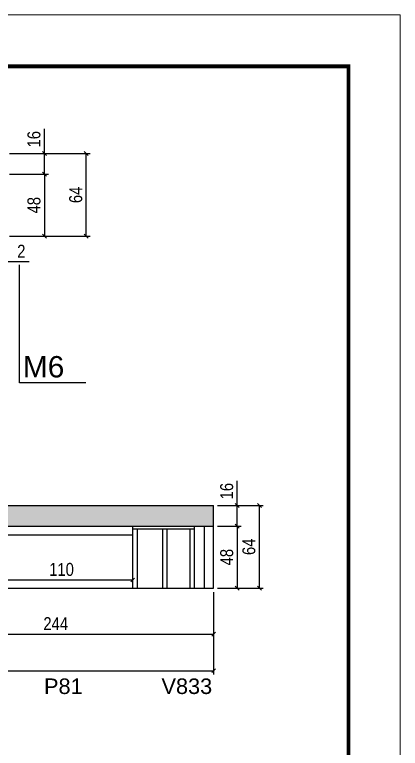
# Model space of a CAD drawing. Extents: x 3309 to 9590, y -2522 to 14608.
# Drawn here: x 4496 to 4794, y 4852 to 5419 of the extents above; entities that cross this region are included whole.
import ezdxf

# ---------------------------------------------------------------- set-up
doc = ezdxf.new("R2010")
doc.units = 0
doc.linetypes.add('DASHED', pattern=[0.75, 0.5, -0.25])
for name, color, linetype in [('5', 5, 'Continuous'), ('COTA', 241, 'Continuous'), ('NOMENCLATURA', 7, 'Continuous'), ('Painéis', 200, 'Continuous'), ('SARR_2.2x7', 40, 'Continuous'), ('SARR_3.5x7', 81, 'Continuous')]:
    doc.layers.add(name, color=color, linetype=linetype)
doc.layers.add('Folhas', color=255, linetype='Continuous', lineweight=9)
doc.layers.add('SARRAFO DE PRESSAO', color=251, linetype='DASHED', lineweight=9)
doc.styles.add('COTA TECNICA', font='techl___.ttf', dxfattribs={"height": 10})
doc.styles.get("Standard").update_dxf_attribs({"font": 'arial.ttf'})
doc.dimstyles.new('PAINEL', dxfattribs={"dimtxt": 10, "dimasz": 3, "dimexe": 3, "dimexo": 3, "dimgap": 3, "dimtad": 1, "dimdec": 1, "dimzin": 12, "dimdsep": 46, "dimtxsty": 'COTA TECNICA', "dimblk1": 'OBLIQUE', "dimblk2": 'OBLIQUE', "dimsah": 1, "dimcen": 0.9, "dimclrd": 4, "dimclre": 4, "dimclrt": 240, "dimadec": 1, "dimazin": 3, "dimtfac": 1, "dimtdec": 1, "dimtmove": 0, "dimatfit": 3, "dimfxl": 1, "dimtolj": 1, "dimtzin": 12, "dimarcsym": 0})

# ---------------------------------------------------------------- blocks, each defined once
blk = doc.blocks.new('9999999999')
at = {"layer": 'Folhas'}
blk.add_lwpolyline([(98138.98, 34190.21), (99623.98, 34190.21), (99623.98, 35240.21), (98138.98, 35240.21)], close=True, dxfattribs=at)
at = {"layer": 'Folhas', "color": 30, "const_width": 3}
blk.add_lwpolyline([(98213.98, 34230.21), (99583.98, 34230.21), (99583.98, 35200.21), (98213.98, 35200.21)], close=True, dxfattribs=at)
blk = doc.blocks.new('_Oblique')
at = {"color": 0, "linetype": 'ByBlock', "lineweight": -2}
blk.add_line((-0.5, -0.5), (0.5, 0.5), dxfattribs=at)
blk = doc.blocks.new('*D2604')
at = {"layer": 'COTA', "color": 4, "lineweight": -2, "transparency": 16777216}
for p, q in [((4492.53, 5295.93), (4522.49, 5295.93)), ((4519.49, 5295.93), (4519.49, 5247.93)), ((4492.53, 5247.93), (4522.49, 5247.93))]:
    blk.add_line(p, q, dxfattribs=at)
at = {"layer": 'Defpoints', "color": 0, "transparency": 16777216}
for p in [(4489.53, 5295.93), (4489.53, 5247.93), (4519.49, 5247.93)]:
    blk.add_point(p, dxfattribs=at)
at = {"layer": 'COTA', "color": 4, "lineweight": -2, "transparency": 16777216, "xscale": 3, "yscale": 3, "zscale": 3}
for p, rotation in [((4519.49, 5295.93), 90), ((4519.49, 5247.93), 270)]:
    blk.add_blockref('_Oblique', p, dxfattribs=dict(at, rotation=rotation))
at = {"layer": 'COTA', "color": 240, "transparency": 16777216, "insert": (4511.4, 5271.93), "char_height": 10, "attachment_point": 5, "rotation": 90, "style": 'COTA TECNICA'}
blk.add_mtext('\\A1;48', dxfattribs=at)
blk = doc.blocks.new('*D2605')
at = {"layer": 'COTA', "color": 4, "lineweight": -2, "transparency": 16777216}
for p, q in [((4519.49, 5311.93), (4519.49, 5330.94)), ((4492.53, 5311.93), (4522.49, 5311.93)), ((4519.49, 5295.93), (4519.49, 5311.93)), ((4492.53, 5295.93), (4522.49, 5295.93))]:
    blk.add_line(p, q, dxfattribs=at)
at = {"layer": 'Defpoints', "color": 0, "transparency": 16777216}
for p in [(4489.53, 5311.93), (4519.49, 5311.93), (4489.53, 5295.93)]:
    blk.add_point(p, dxfattribs=at)
at = {"layer": 'COTA', "color": 4, "lineweight": -2, "transparency": 16777216, "xscale": 3, "yscale": 3, "zscale": 3}
for p, rotation in [((4519.49, 5311.93), 90), ((4519.49, 5295.93), 270)]:
    blk.add_blockref('_Oblique', p, dxfattribs=dict(at, rotation=rotation))
at = {"layer": 'COTA', "color": 240, "transparency": 16777216, "insert": (4511.39, 5322.93), "char_height": 10, "attachment_point": 5, "rotation": 90, "style": 'COTA TECNICA'}
blk.add_mtext('\\A1;16', dxfattribs=at)
blk = doc.blocks.new('*D2606')
at = {"layer": 'COTA', "color": 4, "lineweight": -2, "transparency": 16777216}
for p, q in [((4492.53, 5311.93), (4554.77, 5311.93)), ((4551.77, 5247.93), (4551.77, 5311.93)), ((4492.53, 5247.93), (4554.77, 5247.93))]:
    blk.add_line(p, q, dxfattribs=at)
at = {"layer": 'Defpoints', "color": 0, "transparency": 16777216}
for p in [(4489.53, 5311.93), (4551.77, 5311.93), (4489.53, 5247.93)]:
    blk.add_point(p, dxfattribs=at)
at = {"layer": 'COTA', "color": 4, "lineweight": -2, "transparency": 16777216, "xscale": 3, "yscale": 3, "zscale": 3}
for p, rotation in [((4551.77, 5311.93), 90), ((4551.77, 5247.93), 270)]:
    blk.add_blockref('_Oblique', p, dxfattribs=dict(at, rotation=rotation))
at = {"layer": 'COTA', "color": 240, "transparency": 16777216, "insert": (4543.67, 5279.93), "char_height": 10, "attachment_point": 5, "rotation": 90, "style": 'COTA TECNICA'}
blk.add_mtext('\\A1;64', dxfattribs=at)
blk = doc.blocks.new('*D2617')
at = {"layer": 'COTA', "color": 4, "linetype": 'ByBlock', "lineweight": -2, "transparency": 16777216}
for p, q in [((4406.15, 4972.85), (4406.15, 4937.35)), ((4650.15, 4972.85), (4650.15, 4937.35)), ((4406.15, 4940.35), (4650.15, 4940.35))]:
    blk.add_line(p, q, dxfattribs=at)
at = {"layer": 'Defpoints', "color": 0, "linetype": 'ByBlock', "transparency": 16777216}
for p in [(4406.15, 4975.85), (4650.15, 4975.85), (4650.15, 4940.35)]:
    blk.add_point(p, dxfattribs=at)
at = {"layer": 'COTA', "color": 4, "linetype": 'ByBlock', "lineweight": -2, "transparency": 16777216, "xscale": 3, "yscale": 3, "zscale": 3, "rotation": 180}
blk.add_blockref('_Oblique', (4406.15, 4940.35), dxfattribs=at)
at = {"layer": 'COTA', "color": 4, "linetype": 'ByBlock', "lineweight": -2, "transparency": 16777216, "xscale": 3, "yscale": 3, "zscale": 3}
blk.add_blockref('_Oblique', (4650.15, 4940.35), dxfattribs=at)
at = {"layer": 'COTA', "color": 240, "linetype": 'ByBlock', "transparency": 16777216, "insert": (4528.15, 4948.42), "char_height": 10, "attachment_point": 5, "style": 'COTA TECNICA'}
blk.add_mtext('\\A1;244', dxfattribs=at)
blk = doc.blocks.new('*D2620')
at = {"layer": 'COTA', "color": 4, "linetype": 'ByBlock', "lineweight": -2, "transparency": 16777216}
for p, q in [((4206.15, 4972.85), (4206.15, 4909.06)), ((4650.15, 4972.85), (4650.15, 4909.06)), ((4206.15, 4912.06), (4650.15, 4912.06))]:
    blk.add_line(p, q, dxfattribs=at)
at = {"layer": 'Defpoints', "color": 0, "linetype": 'ByBlock', "transparency": 16777216}
for p in [(4206.15, 4975.85), (4650.15, 4975.85), (4650.15, 4912.06)]:
    blk.add_point(p, dxfattribs=at)
at = {"layer": 'COTA', "color": 4, "linetype": 'ByBlock', "lineweight": -2, "transparency": 16777216, "xscale": 3, "yscale": 3, "zscale": 3, "rotation": 180}
blk.add_blockref('_Oblique', (4206.15, 4912.06), dxfattribs=at)
at = {"layer": 'COTA', "color": 4, "linetype": 'ByBlock', "lineweight": -2, "transparency": 16777216, "xscale": 3, "yscale": 3, "zscale": 3}
blk.add_blockref('_Oblique', (4650.15, 4912.06), dxfattribs=at)
at = {"layer": 'COTA', "color": 240, "linetype": 'ByBlock', "transparency": 16777216, "insert": (4428.15, 4920.13), "char_height": 10, "attachment_point": 5, "style": 'COTA TECNICA'}
blk.add_mtext('\\A1;444', dxfattribs=at)
blk = doc.blocks.new('*D2621')
at = {"layer": 'COTA', "color": 4, "lineweight": -2, "transparency": 16777216}
for p, q in [((4477.65, 4978.85), (4477.65, 4985.19)), ((4477.65, 4982.19), (4587.65, 4982.19))]:
    blk.add_line(p, q, dxfattribs=at)
at = {"layer": 'Defpoints', "color": 0, "transparency": 16777216}
for p in [(4587.65, 4982.19), (4587.65, 4982.19), (4477.65, 4975.85)]:
    blk.add_point(p, dxfattribs=at)
at = {"layer": 'COTA', "color": 4, "lineweight": -2, "transparency": 16777216, "xscale": 3, "yscale": 3, "zscale": 3, "rotation": 180}
blk.add_blockref('_Oblique', (4477.65, 4982.19), dxfattribs=at)
at = {"layer": 'COTA', "color": 4, "lineweight": -2, "transparency": 16777216, "xscale": 3, "yscale": 3, "zscale": 3}
blk.add_blockref('_Oblique', (4587.65, 4982.19), dxfattribs=at)
at = {"layer": 'COTA', "color": 240, "transparency": 16777216, "insert": (4532.65, 4990.29), "char_height": 10, "attachment_point": 5, "style": 'COTA TECNICA'}
blk.add_mtext('\\A1;110', dxfattribs=at)
blk = doc.blocks.new('*D2618')
at = {"layer": 'COTA', "color": 4, "lineweight": -2, "transparency": 16777216}
for p, q in [((4653.15, 5023.85), (4671.4, 5023.85)), ((4668.4, 5023.85), (4668.4, 4975.85)), ((4653.15, 4975.85), (4671.4, 4975.85))]:
    blk.add_line(p, q, dxfattribs=at)
at = {"layer": 'Defpoints', "color": 0, "transparency": 16777216}
for p in [(4650.15, 5023.85), (4650.15, 4975.85), (4668.4, 4975.85)]:
    blk.add_point(p, dxfattribs=at)
at = {"layer": 'COTA', "color": 4, "lineweight": -2, "transparency": 16777216, "xscale": 3, "yscale": 3, "zscale": 3}
for p, rotation in [((4668.4, 5023.85), 90), ((4668.4, 4975.85), 270)]:
    blk.add_blockref('_Oblique', p, dxfattribs=dict(at, rotation=rotation))
at = {"layer": 'COTA', "color": 240, "transparency": 16777216, "insert": (4660.3, 4999.85), "char_height": 10, "attachment_point": 5, "rotation": 90, "style": 'COTA TECNICA'}
blk.add_mtext('\\A1;48', dxfattribs=at)
blk = doc.blocks.new('*D2622')
at = {"layer": 'COTA', "color": 4, "lineweight": -2, "transparency": 16777216}
for p, q in [((4668.4, 5039.85), (4668.4, 5058.86)), ((4653.15, 5039.85), (4671.4, 5039.85)), ((4668.4, 5023.85), (4668.4, 5039.85)), ((4653.15, 5023.85), (4671.4, 5023.85))]:
    blk.add_line(p, q, dxfattribs=at)
at = {"layer": 'Defpoints', "color": 0, "transparency": 16777216}
for p in [(4650.15, 5039.85), (4668.4, 5039.85), (4650.15, 5023.85)]:
    blk.add_point(p, dxfattribs=at)
at = {"layer": 'COTA', "color": 4, "lineweight": -2, "transparency": 16777216, "xscale": 3, "yscale": 3, "zscale": 3}
for p, rotation in [((4668.4, 5039.85), 90), ((4668.4, 5023.85), 270)]:
    blk.add_blockref('_Oblique', p, dxfattribs=dict(at, rotation=rotation))
at = {"layer": 'COTA', "color": 240, "transparency": 16777216, "insert": (4660.3, 5050.86), "char_height": 10, "attachment_point": 5, "rotation": 90, "style": 'COTA TECNICA'}
blk.add_mtext('\\A1;16', dxfattribs=at)
blk = doc.blocks.new('*D2623')
at = {"layer": 'COTA', "color": 4, "lineweight": -2, "transparency": 16777216}
for p, q in [((4653.15, 5039.85), (4688.52, 5039.85)), ((4685.52, 4975.85), (4685.52, 5039.85)), ((4653.15, 4975.85), (4688.52, 4975.85))]:
    blk.add_line(p, q, dxfattribs=at)
at = {"layer": 'Defpoints', "color": 0, "transparency": 16777216}
for p in [(4650.15, 5039.85), (4685.52, 5039.85), (4650.15, 4975.85)]:
    blk.add_point(p, dxfattribs=at)
at = {"layer": 'COTA', "color": 4, "lineweight": -2, "transparency": 16777216, "xscale": 3, "yscale": 3, "zscale": 3}
for p, rotation in [((4685.52, 5039.85), 90), ((4685.52, 4975.85), 270)]:
    blk.add_blockref('_Oblique', p, dxfattribs=dict(at, rotation=rotation))
at = {"layer": 'COTA', "color": 240, "transparency": 16777216, "insert": (4677.42, 5007.85), "char_height": 10, "attachment_point": 5, "rotation": 90, "style": 'COTA TECNICA'}
blk.add_mtext('\\A1;64', dxfattribs=at)
blk = doc.blocks.new('*D2661')
at = {"layer": 'COTA', "color": 4, "lineweight": -2, "transparency": 16777216}
for p, q in [((4487.53, 5244.93), (4487.53, 5225.35)), ((4489.53, 5244.93), (4489.53, 5225.35)), ((4487.53, 5228.35), (4484.53, 5228.35)), ((4487.53, 5228.35), (4489.53, 5228.35)), ((4489.53, 5228.35), (4507.64, 5228.35))]:
    blk.add_line(p, q, dxfattribs=at)
at = {"layer": 'Defpoints', "color": 0, "transparency": 16777216}
for p in [(4487.53, 5247.93), (4489.53, 5247.93), (4489.53, 5228.35)]:
    blk.add_point(p, dxfattribs=at)
at = {"layer": 'COTA', "color": 4, "lineweight": -2, "transparency": 16777216, "xscale": 3, "yscale": 3, "zscale": 3}
blk.add_blockref('_Oblique', (4487.53, 5228.35), dxfattribs=at)
at = {"layer": 'COTA', "color": 4, "lineweight": -2, "transparency": 16777216, "xscale": 3, "yscale": 3, "zscale": 3, "rotation": 180}
blk.add_blockref('_Oblique', (4489.53, 5228.35), dxfattribs=at)
at = {"layer": 'COTA', "color": 240, "transparency": 16777216, "insert": (4501.59, 5236.35), "char_height": 10, "attachment_point": 5, "style": 'COTA TECNICA'}
blk.add_mtext('\\A1;2', dxfattribs=at)

msp = doc.modelspace()

# ---------------------------------------------------------------- hatches: boundary and pattern name
at = {"layer": 'COTA'}
h = msp.add_hatch(dxfattribs=at)
h.set_pattern_fill('AR-CONC', color=256, scale=0.03)
h.set_pattern_definition([(50, (-64.3846, -55.768), (5.46554, -0.4781726), [0.5715, -6.2865]), (355, (-64.3846, -55.768), (-1.0573026, 5.7317054), [0.4572, -5.0292175]), (100.451445, (-63.929, -55.808), (4.4082374, 5.2535326), [0.4857003, -5.3427073]), (46.1842, (-64.3846, -54.244), (8.132371, -1.26127), [0.85725, -9.42975]), (96.63556, (-63.707, -54.349), (7.122124, 7.422784), [0.728551, -8.014068]), (351.18415, (-64.3846, -54.244), (7.122124, 7.422784), [0.685799, -7.543792]), (21, (-63.6226, -54.625), (4.5484317, -3.067956), [0.5715, -6.2865]), (326, (-63.6226, -54.625), (1.854061, 5.525639), [0.4572, -5.0292]), (71.451445, (-63.2435, -54.881), (6.4024926, 2.457683), [0.4857003, -5.342698]), (37.5, (-64.3846, -55.768), (0.0926581, 2.53665117), [0, -4.96824, 0, -5.1054, 0, -5.04825]), (7.5, (-64.3846, -55.768), (2.0045899, 3.0054172), [0, -2.91084, 0, -4.85394, 0, -1.92405]), (327.5, (-66.0838, -55.768), (4.06771786, -0.1718623), [0, -1.905, 0, -5.9436, 0, -7.8867]), (317.5, (-66.846, -55.768), (4.4438754, 0.7627947), [0, -2.4765, 0, -3.94716, 0, -5.6007])])
h.paths.add_polyline_path([(4206.15, 5023.85), (4650.15, 5023.85), (4650.15, 5039.85), (4011.15, 5039.85), (4011.15, 5049.85), (3981.15, 5049.85), (3981.15, 5039.85), (3932.65, 5039.85), (3932.65, 5049.85), (3607.15, 5049.85), (3607.15, 5033.85), (3902.65, 5033.85), (3902.65, 4975.85), (3932.65, 4975.85), (3932.65, 5023.85), (3981.15, 5023.85), (3981.15, 4975.85), (4011.15, 4975.85), (4011.15, 5023.85), (4176.15, 5023.85), (4176.15, 4975.85), (4206.15, 4975.85)])

# ---------------------------------------------------------------- linework, layer by layer
for p in [(4011.15, 5039.85), (4650.15, 5023.85)]:
    msp.add_line(p, (4650.15, 5039.85), dxfattribs=at)
at = {"layer": 'NOMENCLATURA', "linetype": 'Continuous'}
for p, q in [((4500.21, 5134.61, 0), (4500.21, 5225.84, 0)), ((4551.35, 5134.61, 0), (4500.21, 5134.61, 0))]:
    msp.add_line(p, q, dxfattribs=at)
at = {"layer": 'Painéis', "linetype": 'ByBlock'}
for p, q in [((4206.15, 5023.85), (4650.15, 5023.85)), ((4650.15, 4975.85), (4650.15, 5023.85)), ((4206.15, 4975.85), (4650.15, 4975.85))]:
    msp.add_line(p, q, dxfattribs=at)
at = {"layer": 'SARR_2.2x7', "linetype": 'Continuous'}
for p, q in [((4587.65, 5021.65), (4635.15, 5021.65)), ((4643.15, 4975.85), (4643.15, 5023.85)), ((4587.65, 5016.85), (4477.65, 5016.85))]:
    msp.add_line(p, q, dxfattribs=at)
at = {"layer": 'SARR_3.5x7'}
for p, q in [((4587.65, 4975.85), (4587.65, 5023.85)), ((4591.15, 5021.65), (4591.15, 4975.85)), ((4610.55, 5021.65), (4610.55, 4975.85)), ((4614.05, 5021.65), (4614.05, 4975.85)), ((4631.65, 5021.65), (4631.65, 4975.85)), ((4635.15, 5023.85), (4635.15, 4975.85))]:
    msp.add_line(p, q, dxfattribs=at)

# ---------------------------------------------------------------- block references
at = {"layer": 'SARRAFO DE PRESSAO', "color": 6, "linetype": 'ByBlock'}
msp.add_blockref('9999999999', (-94829.61, -29820.95), dxfattribs=at)

# ---------------------------------------------------------------- texts
at = {"layer": '5', "linetype": 'Continuous'}
for s, p in [('P81', (4519.14, 4894.04)), ('V833', (4609.89, 4894.04))]:
    msp.add_text(s, height=12, rotation=0, dxfattribs=at).set_placement(p)
at = {"layer": 'NOMENCLATURA', "linetype": 'Continuous'}
msp.add_text('M6', height=16.5, dxfattribs=at).set_placement((4502.8, 5138.81, 0))

# ---------------------------------------------------------------- dimensions: what is measured, and where the dimension line sits
at = {"layer": 'COTA'}
for base, p1, p2, picture, middle in [((4519.49, 5311.93), (4489.53, 5295.93), (4489.53, 5311.93), '*D2605', (4511.39, 5322.93)), ((4551.77, 5311.93), (4489.53, 5247.93), (4489.53, 5311.93), '*D2606', (4543.67, 5279.93)), ((4519.49, 5247.93), (4489.53, 5295.93), (4489.53, 5247.93), '*D2604', (4511.4, 5271.93)), ((4668.4, 5039.85), (4650.15, 5023.85), (4650.15, 5039.85), '*D2622', (4660.3, 5050.86)), ((4685.52, 5039.85), (4650.15, 4975.85), (4650.15, 5039.85), '*D2623', (4677.42, 5007.85)), ((4668.4, 4975.85), (4650.15, 5023.85), (4650.15, 4975.85), '*D2618', (4660.3, 4999.85))]:
    dim = msp.add_linear_dim(base=base, p1=p1, p2=p2, angle=90, dimstyle='PAINEL', dxfattribs=at)
    dim.commit()
    dim.dimension.update_dxf_attribs({"geometry": picture, "text_midpoint": middle})
dim = msp.add_linear_dim(base=(4489.53, 5228.35), p1=(4487.53, 5247.93), p2=(4489.53, 5247.93), dimstyle='PAINEL', dxfattribs=at)
dim.commit()
dim.dimension.update_dxf_attribs({"geometry": '*D2661', "text_midpoint": (4501.59, 5236.35)})
dim = msp.add_linear_dim(base=(4587.65, 4982.19), p1=(4477.65, 4975.85), p2=(4587.65, 4982.19), dimstyle='PAINEL', override={"dimtmove": 1}, dxfattribs=at)
dim.commit()
dim.dimension.update_dxf_attribs({"geometry": '*D2621', "text_midpoint": (4532.65, 4990.29)})
at = {"layer": 'COTA', "linetype": 'ByBlock'}
dim = msp.add_linear_dim(base=(4650.15, 4912.06), p1=(4206.15, 4975.85), p2=(4650.15, 4975.85), dimstyle='PAINEL', dxfattribs=at)
dim.commit()
dim.dimension.update_dxf_attribs({"geometry": '*D2620', "text_midpoint": (4428.15, 4920.13)})
dim = msp.add_linear_dim(base=(4650.15, 4940.35), p1=(4406.15, 4975.85), p2=(4650.15, 4975.85), dimstyle='PAINEL', override={"dimtmove": 1}, dxfattribs=at)
dim.commit()
dim.dimension.update_dxf_attribs({"geometry": '*D2617', "text_midpoint": (4528.15, 4948.42)})

doc.saveas('drawing.dxf')
